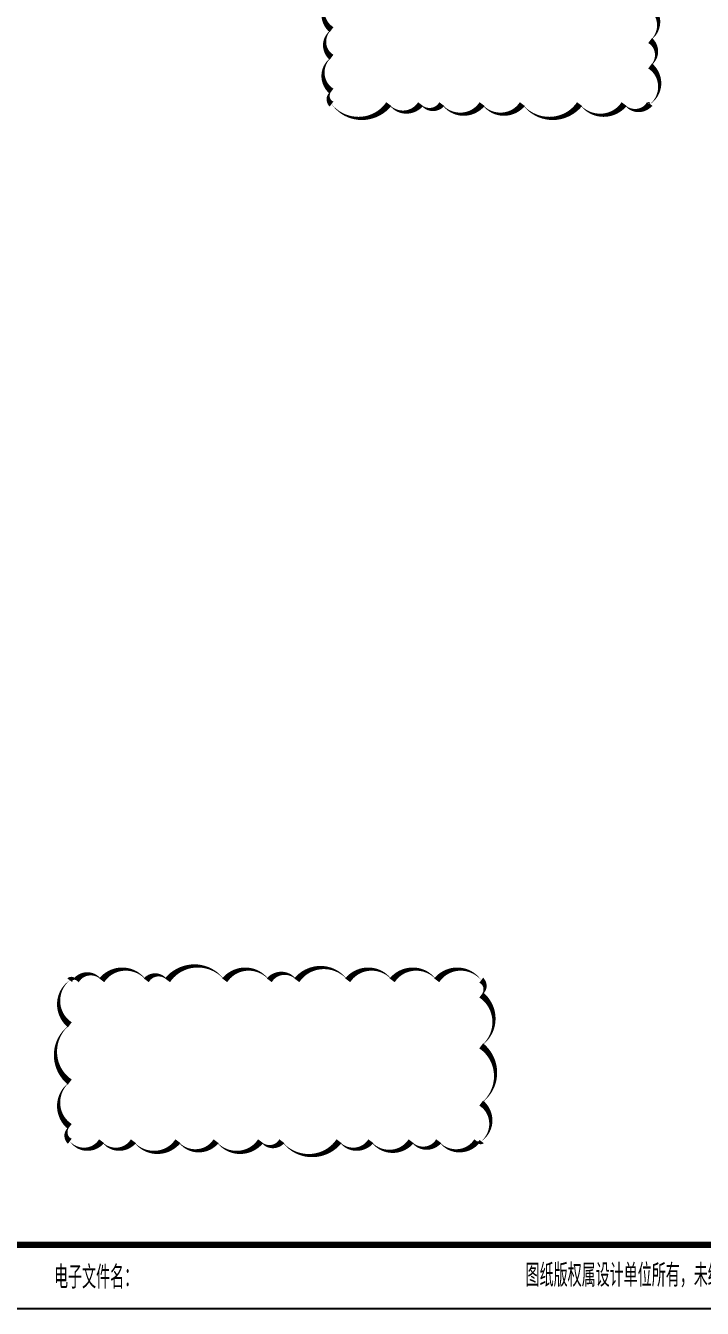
# Model space of a CAD drawing. Extents: x -1041549 to 749950, y -354245 to 17554.
# Drawn here: x 580933 to 596892, y -173636 to -143379 of the extents above; entities that cross this region are included whole.
import ezdxf

# ---------------------------------------------------------------- set-up
doc = ezdxf.new("R2010")
doc.units = 0
doc.header["$LTSCALE"] = 1000
doc.header["$MEASUREMENT"] = 0
doc.layers.add('14', color=1, linetype='Continuous')
doc.layers.add('PUB_TITLE', color=4, linetype='Continuous')
doc.layers.add('DIM_MODI', color=6, linetype='Continuous', plot=False)
doc.styles.add('hztxt', font='romand_pkpm', dxfattribs={"bigfont": 'gbcbig'})

# ---------------------------------------------------------------- blocks, each defined once
blk = doc.blocks.new('$titleblk$00000212')
at = {"layer": '14', "style": 'hztxt', "width": 0.85}
for s, p in [('电子文件名：', (-198.31, 0.78)), ('图纸版权属设计单位所有，未经许可，外人及外单位不得翻印复制作为其他工程之用。', (-124.17, 1.07))]:
    blk.add_text(s, height=3.6, rotation=359.9997, dxfattribs=at).set_placement(p)
blk = doc.blocks.new('A$Ce58e362c')
at = {"layer": 'PUB_TITLE', "xscale": 150, "yscale": 150, "zscale": 150}
blk.add_blockref('$titleblk$00000212', (29680, -76), dxfattribs=at)

msp = doc.modelspace()

# ---------------------------------------------------------------- linework, layer by layer
at = {"layer": 'DIM_MODI'}
msp.add_lwpolyline([(588147.1, -142675.1, 0, 150, 0.5), (588147.1, -143475.1, 0, 150, 0.5), (588147.1, -144125.1, 0, 150, 0.5), (588147.1, -144925.1, 0, 150, 0.5), (588147.1, -145229.6, 0, 150, 0.5), (589497.1, -145229.6, 0, 150, 0.5), (590247.1, -145229.6, 0, 150, 0.5), (590747.1, -145229.6, 0, 150, 0.5), (591697.1, -145229.6, 0, 150, 0.5), (592647.1, -145229.6, 0, 150, 0.5), (593997.1, -145229.6, 0, 150, 0.5), (595047.1, -145229.6, 0, 150, 0.5), (595647.1, -145229.6, 0, 150, 0.5), (595659.7, -145229.6, 0, 150, 0.5), (595659.7, -144329.6, 0, 150, 0.5), (595659.7, -143729.6, 0, 150, 0.5), (595659.7, -142929.6, 0, 150, 0.5)], format="xyseb", dxfattribs=at)
msp.add_lwpolyline([(581974, -165897, 0, 150, 0.5), (581974, -166947, 0, 150, 0.5), (581974, -168297, 0, 150, 0.5), (581974, -169347, 0, 150, 0.5), (581974, -169693.7, 0, 150, 0.5), (582724, -169693.7, 0, 150, 0.5), (583474, -169693.7, 0, 150, 0.5), (584524, -169693.7, 0, 150, 0.5), (585424, -169693.7, 0, 150, 0.5), (586474, -169693.7, 0, 150, 0.5), (586974, -169693.7, 0, 150, 0.5), (588324, -169693.7, 0, 150, 0.5), (589074, -169693.7, 0, 150, 0.5), (590024, -169693.7, 0, 150, 0.5), (590674, -169693.7, 0, 150, 0.5), (591574, -169693.7, 0, 150, 0.5), (591677.1, -169693.7, 0, 150, 0.5), (591677.1, -168793.7, 0, 150, 0.5), (591677.1, -167443.7, 0, 150, 0.5), (591677.1, -166243.7, 0, 150, 0.5), (591677.1, -165897, 0, 150, 0.5), (590627.1, -165897, 0, 150, 0.5), (589577.1, -165897, 0, 150, 0.5), (588527.1, -165897, 0, 150, 0.5), (587327.1, -165897, 0, 150, 0.5), (586677.1, -165897, 0, 150, 0.5), (585627.1, -165897, 0, 150, 0.5), (584277.1, -165897, 0, 150, 0.5), (583777.1, -165897, 0, 150, 0.5), (582727.1, -165897, 0, 150, 0.5), (582127.1, -165897, 0, 150, 0.5)], format="xyseb", close=True, dxfattribs=at)
at = {"layer": 'PUB_TITLE'}
msp.add_lwpolyline([(455200, -173635.6), (612850, -173635.6), (612850, -84535.6), (455200, -84535.6)], close=True, dxfattribs=at)
at = {"layer": 'PUB_TITLE', "const_width": 150}
msp.add_lwpolyline([(458950, -172135.6), (611350, -172135.6), (611350, -86035.6), (458950, -86035.6)], close=True, dxfattribs=at)

# ---------------------------------------------------------------- block references
msp.add_blockref('A$Ce58e362c', (581670, -173211.2))

doc.saveas('drawing.dxf')
